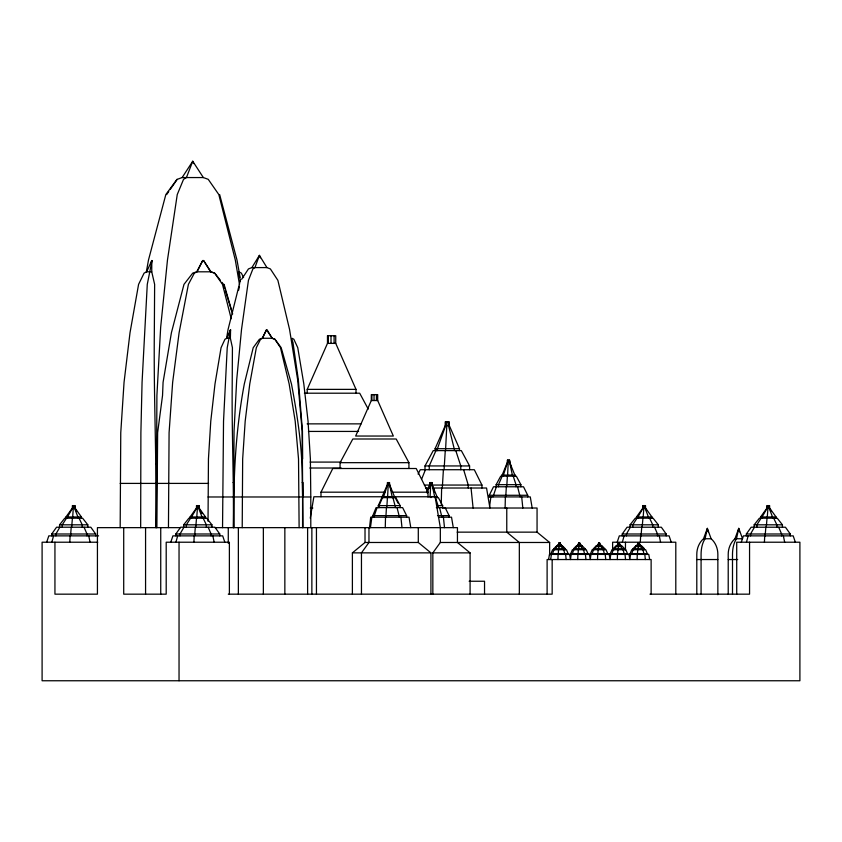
<?xml version="1.0" encoding="UTF-8"?>
<svg xmlns="http://www.w3.org/2000/svg" width="842" height="842" viewBox="0 0 842 842"><rect width="100%" height="100%" fill="white"/><g stroke="black" fill="none" stroke-linecap="round" stroke-linejoin="round"><path stroke-width="1.26" d="M156.886 527.65L157.633 432.704L162.538 395.487L163.074 382.331L171.41 332.737L183.988 284.364L192.734 273.124L196.712 271.808L210.984 271.808L214.615 273.124L222.488 284.364L231.203 318.729M234.023 527.65C233.076 479.498 235.465 431.367 244.306 383.973L253.21 347.693L259.399 339.263L262.22 338.273L272.334 338.273L274.902 339.263L280.481 347.693L289.164 383.973L295.195 421.168L298.521 458.953L299.12 527.65M155.886 527.65C156.854 462.595 153.591 397.75 154.328 332.737L154.633 284.364L151.739 271.808L151.802 260.536L146.634 271.808L144.098 273.124L138.583 284.364L130.015 332.737L124.048 382.331L120.764 432.704L120.174 527.65M208.027 521.261L208.448 458.953L210.774 421.168L214.994 383.973L221.067 347.693L224.961 339.263L226.761 338.273L230.382 338.273L232.424 347.693L232.213 383.973C231.676 431.893 233.971 479.698 233.318 527.65M230.382 338.273L230.582 329.822L226.761 338.273M385.268 527.65L385.52 517.188M441.24 504.274L441.64 488.013M505.105 508.021L505.368 496.917M557.951 559.541L558.078 554.404M577.749 559.541L577.875 554.404M597.546 559.541L597.673 554.404M617.344 559.541L617.47 554.404M637.131 559.541L637.257 554.404M69.802 542.216L70.107 535.87M193.902 542.216L194.207 535.87M640.32 542.216L640.625 535.87M764.42 542.216L764.725 535.87M386.446 507.61L385.868 517.188M443.397 469.72L442.303 488.013M506.347 486.771L505.737 496.917M558.53 549.71L558.246 554.404M578.328 549.71L578.044 554.404M598.125 549.71L597.841 554.404M617.923 549.71L617.639 554.404M637.71 549.71L637.436 554.404M387.425 497.611L386.804 507.61M445.271 450.617L444.081 469.72M507.389 476.162L506.726 486.771M71.223 527.218L70.528 535.87M195.323 527.218L194.628 535.87M641.741 527.218L641.046 535.87M765.841 527.218L765.146 535.87M72.412 518.188L71.654 527.218M196.512 518.188L195.754 527.218M369.512 527.65L370.701 517.188L409.023 517.188L410.791 527.65M642.93 518.188L642.172 527.218M767.03 518.188L766.273 527.218M370.438 527.65L371.869 517.188M489.539 506.789L490.886 496.917M550.679 559.541L551.384 554.404M571.171 554.404L570.476 559.541L569.602 554.404M590.968 554.404L590.274 559.541L589.4 554.404M610.766 554.404L610.061 559.541L609.198 554.404M630.563 554.404L629.858 559.541L628.995 554.404M559.014 546.553L558.709 549.71M578.812 546.553L578.507 549.71M618.396 546.553L618.091 549.71M230.582 329.822L227.224 347.693L223.53 421.168L222.541 527.65M152.023 260.536L147.276 284.364L142.066 382.331L140.888 432.704L140.667 527.65M226.53 338.547L228.066 329.485L240.359 280.344M310.256 518.167L313.877 496.759L382.71 496.759L382.742 497.611M548.584 559.541L549.458 554.404L648.782 554.404L649.656 559.541M146.255 272.408L148.476 260.083L165.832 194.565L176.988 179.335M238.539 290.427L239.444 286.648M51.825 542.216L53.562 535.87M175.925 542.216L177.662 535.87M622.343 542.216L624.08 535.87M746.444 542.216L748.18 535.87M228.961 334.653L230.424 329.822M150.602 264.293L151.802 260.536M46.657 542.216L48.804 535.87L98.577 535.87M170.758 542.216L172.905 535.87L222.677 535.87L224.825 542.216M617.175 542.216L619.323 535.87L669.095 535.87L671.242 542.216M741.286 542.216L743.423 535.87L793.196 535.87L795.343 542.216M427.115 493.002L430.115 484.582L430.115 482.582M696.797 594.168L696.797 554.341A19.429 16.703 -90 0 1 703.533 538.754L707.333 528.366L711.132 538.754A19.429 16.703 -90 0 1 717.858 554.341L717.858 594.726M734.95 538.754L738.75 528.366L742.549 538.754L734.95 538.754A19.429 16.703 -90 0 0 728.214 554.341L728.214 594.168M377.048 507.61L373.816 517.188M421.632 479.161L425.431 469.72M496.38 486.771L492.959 496.917M553.92 549.71L552.341 554.404M573.718 549.71L572.128 554.404M593.515 549.71L591.926 554.404M613.302 549.71L611.724 554.404M633.1 549.71L631.521 554.404M372.88 517.188L372.817 515.63L376.111 507.61L402.623 507.61L406.612 515.63L406.612 517.188M382.542 497.611L379.047 505.632L379.047 507.61M435.924 450.617L429.252 465.942L429.252 469.72M502.2 476.162L498.496 484.666L498.496 486.771M307.204 393.203L307.204 389.372L327.475 343.389L327.475 335.716L335.737 335.716L335.737 343.389L356.008 389.372L356.008 393.203M371.311 400.529L355.661 436.04L393.34 436.04L377.69 400.529L377.69 394.614L371.311 394.614L371.311 400.529L377.69 400.529M382.1 496.759L387.404 484.582L387.404 482.582L389.562 482.582L389.562 484.582L394.866 497.611M435.093 450.617L435.093 448.702L445.218 425.705L445.218 421.874L449.354 421.874L449.354 425.705L459.49 448.702L459.49 450.617M426.726 491.802L429.904 484.582L429.904 482.582L432.072 482.582L432.072 484.582L437.366 497.611M501.737 476.162L507.358 462.332L507.358 460.206L509.652 460.206L509.652 462.332L515.283 476.162M378.353 507.61L378.279 505.632L381.868 497.611L395.835 497.611L400.15 505.632L400.15 507.61M272.334 338.273L266.472 329.822L262.504 338.273L260.557 339.263L256.336 347.693L249.758 383.973L245.19 421.168L242.664 458.953L242.212 527.65M210.984 271.808L203.596 260.536L202.712 260.536L197.112 271.808L194.365 273.124L188.398 284.364L179.104 332.737L172.652 382.331L169.084 432.704L168.453 527.65M320.991 496.759L320.991 492.181L332.769 468.51L416.232 468.51L427.999 492.181L427.999 496.759M418.085 474.099L420.263 469.72L474.32 469.72L481.94 485.055L481.94 488.013M489.276 496.917L489.276 495.275L493.507 486.771L523.514 486.771L527.734 495.275L527.734 496.917M550.636 554.404L552.594 549.71L566.466 549.71L568.424 554.404M570.434 554.404L572.392 549.71L586.264 549.71L588.221 554.404M590.231 554.404L592.189 549.71L606.061 549.71L608.019 554.404M610.018 554.404L611.976 549.71L625.848 549.71L627.806 554.404M629.816 554.404L631.774 549.71L645.646 549.71L647.603 554.404M262.22 338.273L266.472 329.822M196.712 271.808L202.712 260.536M340.073 468.51L340.073 462.668L352.809 438.998L396.193 438.998L408.928 462.668L408.928 468.51M425 469.72L425 465.942L433.241 450.617L461.332 450.617L469.583 465.942L469.583 469.72M496.138 486.771L496.138 484.666L500.716 476.162L516.304 476.162L520.882 484.666L520.882 486.771M59.835 527.218L55.919 533.996L55.919 535.87M183.935 527.218L180.02 533.996L180.02 535.87M630.353 527.218L626.437 533.996L626.437 535.87M754.453 527.218L750.538 533.996L750.538 535.87M241.622 279.312L248.443 268.924L251.895 267.588L259.41 255.358L266.925 267.588L270.377 268.924L277.881 280.344L289.564 329.485L297.679 379.868L302.152 431.041L302.994 527.65M66.486 518.188L62.255 524.819L62.255 527.218M190.587 518.188L186.356 524.819L186.356 527.218M637.005 518.188L632.774 524.819L632.774 527.218M761.105 518.188L756.874 524.819L756.874 527.218M170.179 189.492L177.252 179.335L182.125 177.557L192.744 161.243L203.354 177.557L208.237 179.335L218.825 194.565L235.318 260.083L239.507 284.628M166.653 194.565L168.768 191.513M51.72 535.87L51.72 533.996L56.551 527.218L90.82 527.218L95.651 533.996L95.651 535.87M175.831 535.87L175.831 533.996L180.662 527.218L214.92 527.218L219.762 533.996L219.762 535.87M622.238 535.87L622.238 533.996L627.079 527.218L661.338 527.218L666.169 533.996L666.169 535.87M746.349 535.87L746.349 533.996L751.18 527.218L785.449 527.218L790.28 533.996L790.28 535.87M65.95 518.188L65.95 516.977L72.38 508.042L72.38 505.61L75.001 505.61L75.001 508.042L81.421 516.977L81.421 518.188M190.06 518.188L190.06 516.977L196.481 508.042L196.481 505.61L199.101 505.61L199.101 508.042L205.522 516.977L205.522 518.188M636.478 518.188L636.478 516.977L642.899 508.042L642.899 505.61L645.519 505.61L645.519 508.042L651.94 516.977L651.94 518.188M760.579 518.188L760.579 516.977L766.999 508.042L766.999 505.61L769.62 505.61L769.62 508.042L776.05 516.977L776.05 518.188M432.841 594.168L432.841 552.868L440.334 542.48L440.334 527.65L435.125 496.759L393.951 496.759M558.162 545.342L559.214 542.922M577.433 546.058L579.001 542.922M597.746 545.342L598.799 542.922M617.018 546.058L618.491 542.922M637.341 545.342L638.394 542.922M576.412 546.553L574.697 549.71M615.997 546.553L614.292 549.71M59.55 527.218L59.55 524.819L64.781 518.188L82.59 518.188L87.821 524.819L87.821 527.218M183.661 527.218L183.661 524.819L188.892 518.188L206.7 518.188L211.931 524.819L211.931 527.218M630.069 527.218L630.069 524.819L635.3 518.188L653.108 518.188L658.339 524.819L658.339 527.218M754.179 527.218L754.179 524.819L759.41 518.188L777.219 518.188L782.45 524.819L782.45 527.218M553.804 549.71L553.804 548.731L555.931 546.553L563.14 546.553L565.256 548.731L565.256 549.71M573.602 549.71L573.602 548.731L575.717 546.553L582.927 546.553L585.053 548.731L585.053 549.71M593.399 549.71L593.399 548.731L595.515 546.553L602.725 546.553L604.84 548.731L604.84 549.71M613.197 549.71L613.197 548.731L615.313 546.553L622.522 546.553L624.638 548.731L624.638 549.71M632.984 549.71L632.984 548.731L635.11 546.553L642.32 546.553L644.435 548.731L644.435 549.71M559.099 543.911L556.994 546.553M598.694 543.911L596.589 546.553M618.491 543.911L616.386 546.553M638.278 543.911L636.173 546.553M556.404 546.553L559.004 543.911L560.067 543.911L562.667 546.553M576.191 546.553L578.791 543.911L579.854 543.911L582.453 546.553M595.989 546.553L598.588 543.911L599.651 543.911L602.251 546.553M615.786 546.553L618.386 543.911L619.449 543.911L622.049 546.553M635.584 546.553L638.183 543.911L639.246 543.911L641.846 546.553M352.388 594.168L352.388 552.868L365.018 542.48L418.295 542.48L430.925 552.868L430.925 594.168M182.125 177.557L203.354 177.557M251.895 267.588L266.925 267.588M146.634 271.808L151.739 271.808M327.475 343.389L335.737 343.389M307.204 389.372L356.008 389.372M304.404 393.203L359.692 393.203L368.249 409.107M307.141 423.863L361.113 423.863M445.218 425.705L449.354 425.705M308.425 431.43L358.597 431.43M435.093 448.702L459.49 448.702M310.109 462.09L341.094 462.09M507.358 462.332L509.652 462.332M340.073 462.668L408.928 462.668M155.602 464.163L157.401 464.163M425 465.942L469.583 465.942M309.856 468.015L341.22 468.015M501.737 475.098L515.283 475.098M233.108 482.54L234.392 482.54M281.554 348.946L291.458 383.973C297.605 416.464 302.604 449.396 302.257 482.54L303.015 482.54L302.994 496.98L310.793 496.98L310.793 527.65M120.174 483.403L155.886 483.403M156.886 483.403L208.595 483.403M387.404 484.582L389.562 484.582M429.904 484.582L432.072 484.582M496.138 484.666L520.882 484.666M424.379 485.055L481.94 485.055M425.663 488.013L429.504 488.013M433.346 488.013L486.55 488.013L489.928 508.021M320.991 492.181L384.899 492.181M392.656 492.181L427.999 492.181M489.276 495.275L527.734 495.275M382.1 496.612L394.866 496.612M427.557 496.612L437.366 496.612M208.027 496.98L233.318 496.98M234.023 496.98L302.573 496.98L302.573 527.65M488.802 496.917L530.292 496.917L532.176 508.021M378.279 505.632L400.15 505.632M435.44 497.611L438.05 505.632L442.65 505.632L442.65 507.61M436.367 507.61L445.123 507.61L449.112 515.63L449.112 517.188M72.38 508.042L75.001 508.042M196.481 508.042L199.101 508.042M310.245 508.021L312.845 508.021M442.429 508.021L537.059 508.021L537.059 532.144L549.637 542.48L549.637 555.404M642.899 508.042L645.519 508.042M766.999 508.042L769.62 508.042M372.817 515.63L406.612 515.63M437.503 515.63L449.112 515.63M65.95 516.977L81.421 516.977M190.06 516.977L205.522 516.977M636.478 516.977L651.94 516.977M760.579 516.977L776.05 516.977M438.429 517.188L451.522 517.188L453.291 527.65M59.55 524.819L87.821 524.819M183.661 524.819L211.931 524.819M630.069 524.819L658.339 524.819M754.179 524.819L782.45 524.819M180.251 527.65L97.43 527.65L97.43 594.168L54.941 594.168L54.941 542.216M215.015 527.65L457.448 527.65L457.448 542.48L470.089 552.868L470.089 594.168M457.143 532.144L537.059 532.144M51.72 533.996L95.651 533.996M175.831 533.996L219.762 533.996M622.238 533.996L666.169 533.996M746.349 533.996L790.28 533.996M703.533 538.754L711.132 538.754M97.746 542.216L42.1 542.216L42.1 680.757L799.9 680.757L799.9 542.216L736.718 542.216L736.718 594.168M440.334 542.48L549.637 542.48M559.004 542.922L560.067 542.922L560.067 543.911M556.404 546.058L562.667 546.058M576.191 546.058L582.453 546.058M595.989 546.058L602.251 546.058M615.786 546.058L622.049 546.058M635.584 546.058L641.846 546.058M553.804 548.731L565.256 548.731M573.602 548.731L585.053 548.731M593.399 548.731L604.84 548.731M613.197 548.731L624.638 548.731M632.984 548.731L644.435 548.731M352.388 552.868L430.925 552.868M432.841 552.868L470.089 552.868M550.636 553.647L568.424 553.647M570.434 553.647L588.221 553.647M590.231 553.647L608.019 553.647M610.018 553.647L627.806 553.647M629.816 553.647L647.603 553.647M696.797 559.541L717.858 559.541M728.214 559.541L737.666 559.541M469.131 581.243L484.539 581.243L484.539 594.168M228.277 594.168L552.163 594.168L552.163 559.541M649.982 594.168L749.559 594.168L749.559 542.216M214.678 273.124L210.584 271.808L203.596 260.536M238.854 271.808L241.38 273.124L243.591 277.618M292.058 338.273L293.858 339.263L297.763 347.693L303.825 383.973L308.046 421.168L310.382 458.953L310.793 496.98M621.449 546.058L619.344 543.911L619.449 542.922L618.386 542.922L618.386 543.911M581.864 546.058L579.759 543.911L579.759 542.922L578.791 542.922L578.791 543.911M215.384 273.966L220.446 280.344M642.193 547.279L643.341 548.731M602.609 547.279L603.746 548.731M563.014 547.279L564.161 548.731M221.972 282.354L223.498 284.364L224.625 288.069M639.036 543.911L640.604 546.553M281.196 347.693L274.945 339.263L272.05 338.273L267.103 329.822M640.888 546.553L642.172 549.71M621.101 546.553L622.375 549.71M601.304 546.553L602.588 549.71M581.506 546.553L582.79 549.71M561.709 546.553L562.993 549.71M771.325 511.389L769.367 508.042L769.367 505.61M645.267 508.042L646.572 510.273M202.101 513.62L198.849 508.042L198.849 505.61M76.696 511.389L74.749 508.042L74.749 505.61M442.65 505.632L438.335 497.611L434.851 497.611L431.641 482.582M395.161 497.611L398.171 503.348M773.703 518.188L776.871 524.819L776.871 527.218M649.603 518.188L652.761 524.819L652.761 527.218M203.185 518.188L206.343 524.819L206.343 527.218M79.074 518.188L82.242 524.819L82.242 527.218M778.682 527.218L781.608 533.996L781.608 535.87M654.581 527.218L657.507 533.996L657.507 535.87M208.163 527.218L211.089 533.996L211.089 535.87M84.063 527.218L86.989 533.996L86.989 535.87M193.639 163.569L192.744 161.243L186.44 177.557L183.545 179.335L177.252 194.565L167.463 260.083L160.664 327.254L156.907 395.487L156.244 527.65M238.539 273.124L240.517 280.849M260.304 257.81L259.41 255.358L254.947 267.588L252.895 268.924L248.443 280.344L241.517 329.485L236.697 379.868L234.044 431.041L233.56 527.65M511.094 466.973L509.442 460.206M434.43 491.802L431.862 484.582L431.862 482.582M389.351 484.582L391.498 490.602M291.837 339.263L292.953 342.431L298.352 379.868L302.457 431.041L302.646 458.953M513.231 476.162L515.999 484.666L515.999 486.771M455.796 450.617L460.784 465.942L460.784 469.72M392.93 497.611L395.54 507.61M225.382 290.532L231.771 311.519M642.909 549.71L644.098 554.404M623.112 549.71L624.301 554.404M603.325 549.71L604.503 554.404M583.527 549.71L584.706 554.404M563.73 549.71L564.919 554.404M517.588 486.771L520.145 496.917M463.647 469.72L468.257 485.055L468.257 488.013M439.545 507.61L441.955 517.188M397.045 507.61L399.455 517.188M224.098 284.364L232.655 313.992M219.646 194.565L237.002 260.083L240.107 277.334M739.497 531.828L738.75 528.366L736.497 538.754A19.429 9.915 -90 0 0 732.498 554.341L732.498 594.168M708.08 531.828L707.333 528.366L705.08 538.754A19.429 9.915 -90 0 0 701.081 554.341L701.081 594.168M783.376 535.87L784.67 542.216M659.275 535.87L660.57 542.216M212.858 535.87L214.152 542.216M88.757 535.87L90.052 542.216M430.799 496.759L430.936 497.611M644.814 554.404L645.34 559.541M625.017 554.404L625.543 559.541M605.219 554.404L605.745 559.541M585.422 554.404L585.948 559.541M565.635 554.404L566.15 559.541M521.693 496.917L522.829 508.021M471.046 488.013L473.099 508.021M443.418 517.188L444.492 527.65M400.918 517.188L401.981 527.65M302.257 482.54L302.573 496.98M772.988 518.188L769.104 508.042L769.104 505.61M768.125 505.61L767.199 518.188M767.251 505.61L767.251 508.042L762.052 516.977L762.052 518.188M761.315 516.977L761.315 518.188M675.8 594.168L675.8 542.216L612.618 542.216L612.618 550.015M651.129 594.168L651.129 559.541L547.111 559.541L547.111 594.168M648.887 518.188L645.004 508.042L645.004 505.61M644.025 505.61L643.099 518.188M643.414 505.61L643.414 508.042M643.151 505.61L643.151 508.042L637.952 516.977L637.952 518.188M641.246 546.553L639.036 542.922M639.246 543.911L639.246 542.922L638.183 542.922L638.183 543.911M638.783 542.922L637.889 549.71M637.215 516.977L637.215 518.188M635.878 546.058L634.079 549.71M625.459 542.216L625.459 550.015M620.807 546.553L619.238 542.922M618.996 542.922L618.996 543.911M618.838 542.922L618.47 546.553M601.651 546.553L599.546 543.911L599.651 542.922L598.588 542.922L598.588 543.911M601.02 546.553L599.441 542.922M599.199 542.922L599.199 543.911M599.041 542.922L598.294 549.71M596.294 546.058L594.494 549.71M581.222 546.553L579.643 542.922M579.401 542.922L579.401 543.911M579.254 542.922L578.875 546.553M578.896 542.922L576.791 546.553M562.067 546.553L559.962 542.922M561.425 546.553L559.856 542.922M559.604 542.922L559.604 543.911M559.456 542.922L559.077 546.553M559.099 542.922L559.004 543.911M556.699 546.058L554.899 549.71M519.335 594.168L519.335 542.48L506.768 532.144L506.768 508.021M512.61 476.162L509.2 460.206M508.347 460.206L507.537 476.162M507.81 460.206L507.81 462.332M507.579 460.206L507.579 462.332L503.032 476.162M502.39 475.098L502.39 476.162M454.669 450.617L448.544 425.705L448.544 421.874M446.997 421.874L445.534 450.617M445.618 421.874L445.618 425.705L437.419 448.702L437.419 450.617M438.05 505.632L438.05 507.61M436.251 448.702L436.251 450.617M430.83 482.582L430.073 496.759M430.336 482.582L430.336 484.582M418.295 527.65L418.295 542.48M392.34 497.611L389.141 482.582M388.33 482.582L387.562 497.611M387.604 482.582L387.604 484.582L383.32 497.611M376.427 394.614L376.427 400.529M374.037 394.614L374.037 400.529M371.922 394.614L371.922 400.529M368.964 527.65L368.964 542.48L361.46 552.868L361.46 594.168M365.018 527.65L365.018 542.48M334.106 335.716L334.106 343.389M331.011 335.716L331.011 343.389M328.264 335.716L328.264 343.389M316.445 527.65L316.445 594.168M311.866 527.65L311.866 594.168M307.614 527.65L307.614 594.168M284.849 527.65L284.849 594.168M263.357 527.65L263.357 594.168M238.36 527.65L238.36 594.168M229.382 594.168L229.382 542.216L166.2 542.216L166.2 594.168L123.711 594.168L123.711 527.65M228.277 527.65L228.277 543.301M202.469 518.188L198.586 508.042L198.586 505.61M197.607 505.61L196.681 518.188M196.733 505.61L196.733 508.042L191.534 516.977L191.534 518.188M190.797 516.977L190.797 518.188M179.041 542.216L179.041 680.757M160.738 527.65L160.738 594.168M145.571 527.65L145.571 594.168M78.369 518.188L74.485 508.042L74.485 505.61M73.496 505.61L72.58 518.188M72.633 505.61L72.633 508.042L67.434 516.977L67.434 518.188M66.697 516.977L66.697 518.188"/></g></svg>
